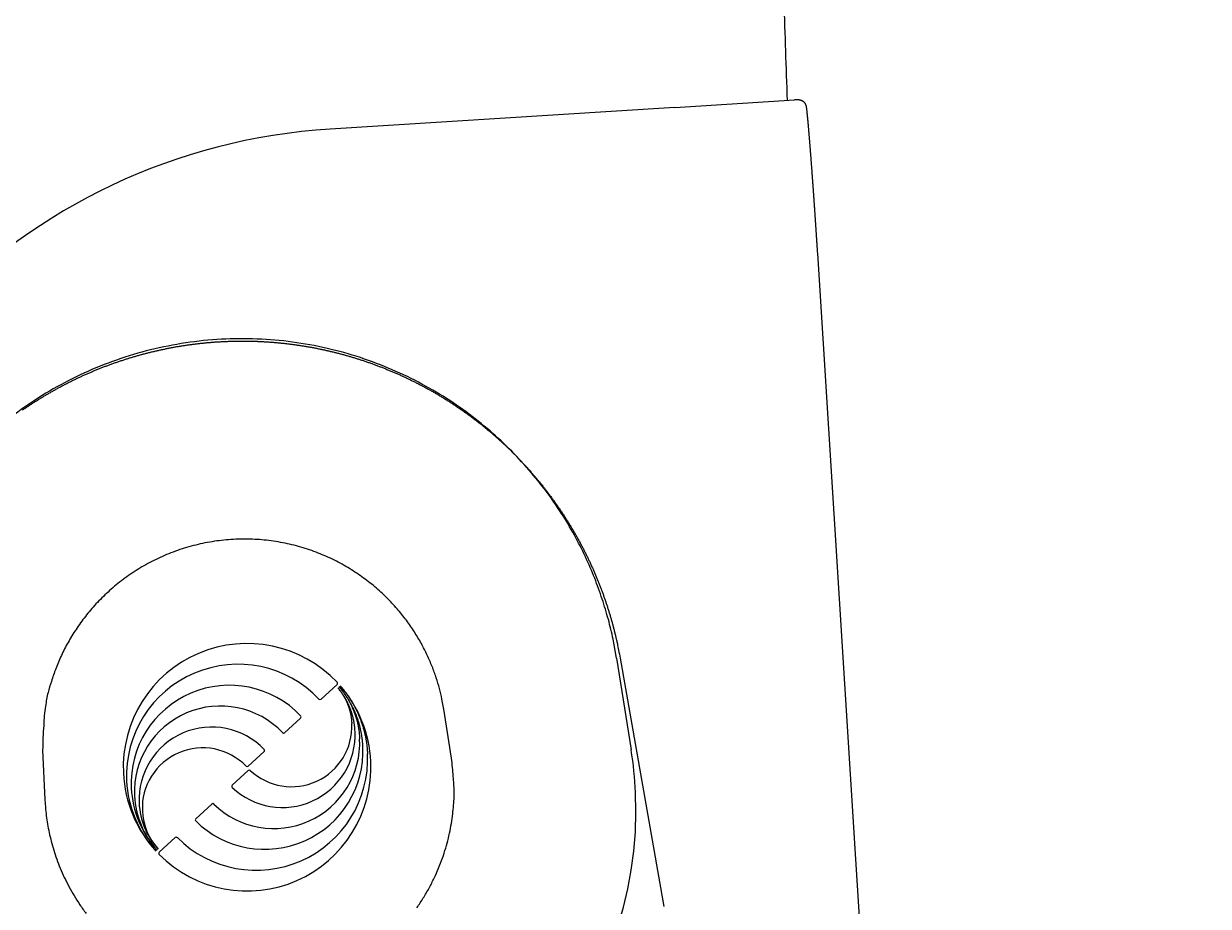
# Model space of a CAD drawing. Extents: x 403 to 503, y 484 to 635.
# Drawn here: x 408.899 to 412.725, y 533.945 to 536.798 of the extents above; entities that cross this region are included whole.
import ezdxf

# ---------------------------------------------------------------- set-up
doc = ezdxf.new("R2010")
doc.units = 0
doc.header["$MEASUREMENT"] = 0
for name, color, linetype in [('1', 4, 'Continuous'), ('DIM', 3, 'Continuous'), ('SPA', 2, 'Continuous')]:
    doc.layers.add(name, color=color, linetype=linetype)

# ---------------------------------------------------------------- blocks, each defined once
blk = doc.blocks.new('TRICKLER')
at = {"layer": '1', "linetype": 'Continuous'}
for p, q in [((1.5977, 1.9805), (0.4839, 2.0326)), ((1.5977, 1.9805), (1.9845, 1.9624)), ((1.9129, -0.4987), (2.0046, 1.4609)), ((1.2158, 0.231), (1.2301, -0.0687)), ((1.6031, -7.1236), (1.9129, -0.4987))]:
    blk.add_line(p, q, dxfattribs=at)
at = {"layer": '1', "color": 3, "linetype": 'Continuous'}
for p, q in [((0.2526, 0.2041), (0.3089, 0.2456)), ((1.2271, 0.2305), (1.2794, -0.5827)), ((-0.6594, 0.1386), (-0.6695, -0.0208)), ((0.1237, 0.1093), (0.1801, 0.1508)), ((0.6507, -0.0312), (0.6431, 0.1283)), ((-0.0051, 0.0144), (0.0512, 0.0559)), ((-0.0068, 0.0008), (-0.0632, -0.0408)), ((-0.1357, -0.0942), (-0.1921, -0.1357)), ((-0.2646, -0.1891), (-0.321, -0.2306))]:
    blk.add_line(p, q, dxfattribs=at)
at = {"layer": '1', "linetype": 'Continuous'}
for points in [[(2.0208, 1.9291), (2.0208, 1.9304, 0.005038), (2.0208, 1.9316, 0.005212), (2.0207, 1.9328, 0.005467), (2.0207, 1.934, 0.005797), (2.0206, 1.9352, 0.006121), (2.0205, 1.9364, 0.006438), (2.0204, 1.9375, 0.006771), (2.0202, 1.9386, 0.007114), (2.02, 1.9396, 0.007463), (2.0198, 1.9407, 0.007813), (2.0195, 1.9417, 0.008164), (2.0192, 1.9427, 0.008511), (2.0189, 1.9437, 0.008852), (2.0186, 1.9446, 0.009179), (2.0182, 1.9455, 0.009489), (2.0178, 1.9464, 0.009778), (2.0174, 1.9473, 0.010037), (2.0169, 1.9482, 0.010266), (2.0164, 1.949, 0.010453), (2.0158, 1.9498, 0.010604), (2.0153, 1.9505, 0.010701), (2.0147, 1.9513, 0.010756), (2.014, 1.952, 0.010759), (2.0134, 1.9527, 0.01073), (2.0127, 1.9534, 0.010611), (2.0119, 1.954, 0.010433), (2.0112, 1.9547, 0.010185), (2.0104, 1.9553, 0.00989), (2.0095, 1.9558, 0.009582), (2.0087, 1.9564, 0.009273), (2.0078, 1.9569, 0.008945), (2.0068, 1.9574, 0.008617), (2.0059, 1.9579, 0.008291), (2.0049, 1.9583, 0.007983), (2.0038, 1.9588, 0.007638), (2.0027, 1.9592, 0.007285), (2.0016, 1.9596, 0.007037), (2.0005, 1.9599, 0.006873), (1.9993, 1.9603, 0.00639), (1.9981, 1.9606, 0.005731), (1.9969, 1.9609, 0.006051), (1.9957, 1.9611, 0.006855), (1.9943, 1.9614, 0.004967), (1.993, 1.9616, 0.001698), (1.9919, 1.9618, 0.006624), (1.9903, 1.962, 0.010486), (1.9878, 1.9622, 0.004792), (1.9845, 1.9624, 0.002467)], [(2.0046, 1.4609), (2.0048, 1.4665, 0.000047), (2.0051, 1.472, 0.000047), (2.0053, 1.4776, 0.000047), (2.0056, 1.4831, 0.000048), (2.0058, 1.4886, 0.000048), (2.0061, 1.4941, 0.000048), (2.0063, 1.4996, 0.000048), (2.0066, 1.5051, 0.000048), (2.0068, 1.5106, 0.000048), (2.0071, 1.5161, 0.000048), (2.0073, 1.5215, 0.000048), (2.0076, 1.527, 0.000048), (2.0078, 1.5325, 0.000049), (2.0081, 1.5379, 0.000049), (2.0083, 1.5433, 0.000049), (2.0085, 1.5487, 0.000049), (2.0088, 1.5542, 0.000049), (2.009, 1.5595, 0.000049), (2.0092, 1.5649, 0.00005), (2.0095, 1.5703, 0.00005), (2.0097, 1.5757, 0.00005), (2.0099, 1.581, 0.00005), (2.0101, 1.5863, 0.000051), (2.0104, 1.5917, 0.000051), (2.0106, 1.597, 0.000051), (2.0108, 1.6023, 0.000052), (2.011, 1.6075, 0.000052), (2.0112, 1.6128, 0.000052), (2.0115, 1.618, 0.000053), (2.0117, 1.6233, 0.000053), (2.0119, 1.6285, 0.000053), (2.0121, 1.6337, 0.000054), (2.0123, 1.6388, 0.000054), (2.0125, 1.644, 0.000055), (2.0127, 1.6491, 0.000055), (2.0129, 1.6542, 0.000056), (2.0131, 1.6593, 0.000057), (2.0133, 1.6643, 0.000057), (2.0135, 1.6693, 0.000058), (2.0137, 1.6743, 0.000059), (2.0139, 1.6793, 0.00006), (2.0141, 1.6843, 0.00006), (2.0143, 1.6892, 0.000061), (2.0145, 1.6941, 0.000061), (2.0146, 1.6989, 0.000062), (2.0148, 1.7037, 0.000063), (2.015, 1.7085, 0.000063), (2.0152, 1.7133, 0.000064), (2.0153, 1.718, 0.000065), (2.0155, 1.7227, 0.000065), (2.0157, 1.7274, 0.000066), (2.0158, 1.7321, 0.000067), (2.016, 1.7367, 0.000068), (2.0162, 1.7412, 0.000069), (2.0163, 1.7458, 0.00007), (2.0165, 1.7503, 0.000071), (2.0166, 1.7548, 0.000072), (2.0168, 1.7592, 0.000073), (2.0169, 1.7636, 0.000075), (2.0171, 1.768, 0.000076), (2.0172, 1.7723, 0.000077), (2.0174, 1.7766, 0.000079), (2.0175, 1.7809, 0.00008), (2.0176, 1.7851, 0.000082), (2.0178, 1.7893, 0.000084), (2.0179, 1.7934, 0.000086), (2.018, 1.7975, 0.000087), (2.0181, 1.8015, 0.000089), (2.0183, 1.8056, 0.000091), (2.0184, 1.8095, 0.000093), (2.0185, 1.8135, 0.000095), (2.0186, 1.8173, 0.000096), (2.0187, 1.8212, 0.000098), (2.0188, 1.825, 0.0001), (2.0189, 1.8287, 0.000103), (2.019, 1.8324, 0.000105), (2.0191, 1.8361, 0.000108), (2.0192, 1.8397, 0.00011), (2.0193, 1.8433, 0.000113), (2.0194, 1.8468, 0.000117), (2.0195, 1.8503, 0.00012), (2.0196, 1.8537, 0.000123), (2.0197, 1.8571, 0.000127), (2.0198, 1.8604, 0.000131), (2.0198, 1.8637, 0.000135), (2.0199, 1.867, 0.00014), (2.02, 1.8702, 0.000144), (2.02, 1.8733, 0.000148), (2.0201, 1.8764, 0.000153), (2.0202, 1.8794, 0.000158), (2.0202, 1.8824, 0.000163), (2.0203, 1.8854, 0.000168), (2.0203, 1.8882, 0.000175), (2.0204, 1.8911, 0.000181), (2.0204, 1.8938, 0.000188), (2.0205, 1.8966, 0.000194), (2.0205, 1.8992, 0.000204), (2.0206, 1.9019, 0.000216), (2.0206, 1.9044, 0.000219), (2.0206, 1.9069, 0.000213), (2.0206, 1.9094, 0.000246), (2.0207, 1.9118, 0.000308), (2.0207, 1.9142, 0.000247), (2.0207, 1.9165, 0.000087), (2.0207, 1.9185, 0.000368), (2.0207, 1.9209, 0.0007), (2.0208, 1.9245, 0.000374), (2.0208, 1.9291, 0.000207)], [(1.2158, 0.231), (1.2114, 0.2935, 0.015789), (1.203, 0.3585, 0.013545), (1.1905, 0.4262, 0.013156), (1.1737, 0.4962, 0.014672), (1.1515, 0.5682, 0.015397), (1.1237, 0.6419, 0.016097), (1.0896, 0.7169, 0.01659), (1.0488, 0.7924, 0.017524), (1.0007, 0.8678, 0.018074), (0.9452, 0.9423, 0.018964), (0.8817, 1.0148, 0.01948), (0.8103, 1.0844, 0.020339), (0.7308, 1.1498, 0.020806), (0.6438, 1.2099, 0.021568), (0.5494, 1.2634, 0.021953), (0.4487, 1.3094, 0.022558), (0.3422, 1.3465, 0.022834), (0.2314, 1.3741, 0.023225), (0.1174, 1.3911, 0.023369), (0.0018, 1.3976, 0.023506), (-0.1138, 1.3929, 0.023505), (-0.228, 1.3777, 0.023365), (-0.3393, 1.3519, 0.023226), (-0.4463, 1.3165, 0.02285), (-0.5478, 1.2721, 0.022554), (-0.6431, 1.2201, 0.021894)], [(1.4693, -6.7607, -0.000001), (1.4663, -6.7097, -0.000001), (1.4633, -6.6587, -0.000001), (1.4603, -6.6077, -0.000001), (1.4572, -6.5567, -0.000001), (1.4542, -6.5057, -0.000001), (1.4512, -6.4547, -0.000001), (1.4482, -6.4038, -0.000001), (1.4452, -6.3528, 0), (1.4422, -6.3018, 0), (1.4392, -6.2508, 0), (1.4361, -6.1998, 0), (1.4331, -6.1488, 0), (1.4301, -6.0978, 0), (1.4271, -6.0468, 0), (1.4241, -5.9959, 0), (1.4211, -5.9449, 0), (1.4181, -5.8939, 0), (1.415, -5.8429, 0), (1.412, -5.7919)], [(1.409, -5.7409, 0), (1.406, -5.6899, 0), (1.403, -5.6389, 0), (1.4, -5.5879, 0), (1.397, -5.537, 0), (1.3939, -5.486, 0), (1.3909, -5.435, 0), (1.3879, -5.384, 0), (1.3849, -5.333, 0), (1.3819, -5.282, 0), (1.3789, -5.231, 0), (1.3759, -5.18, 0), (1.3729, -5.1291, 0), (1.3698, -5.0781, 0), (1.3668, -5.0271, 0), (1.3638, -4.9761, 0), (1.3608, -4.9251, 0), (1.3578, -4.8741, 0), (1.3548, -4.8231, 0), (1.3518, -4.7721, 0), (1.3487, -4.7211, 0), (1.3457, -4.6702, 0), (1.3427, -4.6192, 0), (1.3397, -4.5682, 0), (1.3367, -4.5172, 0), (1.3337, -4.4662, 0), (1.3307, -4.4152, 0), (1.3277, -4.3642, 0), (1.3246, -4.3132, 0), (1.3216, -4.2623, 0), (1.3186, -4.2113, 0), (1.3156, -4.1603, 0), (1.3126, -4.1093, 0), (1.3096, -4.0583, 0), (1.3066, -4.0073, 0), (1.3035, -3.9563, 0), (1.3005, -3.9053, 0), (1.2975, -3.8543, 0), (1.2945, -3.8034, 0), (1.2915, -3.7524, 0), (1.2885, -3.7014, 0), (1.2855, -3.6504, 0), (1.2824, -3.5994, 0), (1.2794, -3.5484, 0), (1.2764, -3.4974, 0), (1.2734, -3.4464, 0), (1.2704, -3.3955, 0), (1.2674, -3.3445, 0), (1.2644, -3.2935, 0), (1.2614, -3.2425, 0), (1.2583, -3.1915, 0), (1.2553, -3.1405, 0), (1.2523, -3.0895, 0), (1.2493, -3.0385, 0), (1.2463, -2.9875, 0), (1.2433, -2.9366, 0), (1.2403, -2.8856, 0), (1.2372, -2.8346, 0), (1.2342, -2.7836, 0), (1.2312, -2.7326, 0), (1.2282, -2.6816, 0), (1.2252, -2.6306, 0), (1.2222, -2.5796, 0), (1.2192, -2.5287, 0), (1.2161, -2.4777, 0), (1.2131, -2.4267, 0), (1.2101, -2.3757, 0), (1.2071, -2.3247, 0), (1.2041, -2.2737, 0), (1.2011, -2.2227, 0), (1.1981, -2.1717, 0), (1.195, -2.1208, 0), (1.192, -2.0698, 0), (1.189, -2.0188, 0), (1.186, -1.9678, 0), (1.183, -1.9168, 0), (1.18, -1.8658, 0), (1.177, -1.8148, 0), (1.1739, -1.7638, 0), (1.1709, -1.7128, 0), (1.1679, -1.6619, 0), (1.1649, -1.6109, 0), (1.1619, -1.5599, 0), (1.1589, -1.5089, 0), (1.1559, -1.4579, 0), (1.1528, -1.4069, 0), (1.1498, -1.3559, 0), (1.1468, -1.3049, 0), (1.1438, -1.254, 0), (1.1408, -1.203, 0), (1.1378, -1.152, 0), (1.1348, -1.101, 0), (1.1317, -1.05, 0), (1.1287, -0.999, 0), (1.1257, -0.948, 0), (1.1227, -0.897, 0), (1.1197, -0.846, 0), (1.1167, -0.7951, 0), (1.1137, -0.7441, 0), (1.1106, -0.6931, 0), (1.109, -0.6655, 0)]]:
    blk.add_lwpolyline(points, format="xyb", dxfattribs=at)
at = {"layer": '1', "color": 3, "linetype": 'Continuous'}
for points in [[(-0.6039, 1.2383, -0.002329), (-0.5937, 1.2438, -0.002326), (-0.5834, 1.2492, -0.002324), (-0.5731, 1.2545, -0.002321), (-0.5628, 1.2598, -0.002319), (-0.5524, 1.2649, -0.002318), (-0.5419, 1.2699, -0.002317), (-0.5314, 1.2749, -0.002317), (-0.5209, 1.2797, -0.002318), (-0.5103, 1.2844, -0.002318), (-0.4997, 1.289, -0.00232), (-0.4891, 1.2936, -0.002323), (-0.4784, 1.298, -0.002325), (-0.4677, 1.3023, -0.002325), (-0.457, 1.3065, -0.002333), (-0.4463, 1.3106, -0.002348), (-0.4355, 1.3146, -0.002355), (-0.4246, 1.3185, -0.002357), (-0.4137, 1.3223, -0.002352), (-0.4028, 1.326, -0.002344), (-0.3918, 1.3296, -0.002337), (-0.3808, 1.3331, -0.002331), (-0.3698, 1.3365, -0.002326), (-0.3587, 1.3398, -0.002321), (-0.3476, 1.343, -0.002316), (-0.3365, 1.3461, -0.002312), (-0.3253, 1.3491, -0.002308), (-0.3141, 1.352, -0.002304), (-0.3029, 1.3548, -0.002301), (-0.2916, 1.3574, -0.002299), (-0.2803, 1.36, -0.002296), (-0.269, 1.3625, -0.002295), (-0.2577, 1.3648, -0.002293), (-0.2463, 1.3671, -0.002292), (-0.2349, 1.3693, -0.002292), (-0.2235, 1.3713, -0.002292), (-0.2121, 1.3733, -0.002292), (-0.2007, 1.3751, -0.002292), (-0.1892, 1.3769, -0.002294), (-0.1778, 1.3785, -0.002295), (-0.1663, 1.38, -0.002297), (-0.1548, 1.3814, -0.002299), (-0.1433, 1.3827, -0.002302), (-0.1318, 1.3839, -0.002305), (-0.1203, 1.385, -0.002309), (-0.1087, 1.386, -0.002313), (-0.0972, 1.3869, -0.002317), (-0.0857, 1.3877, -0.002322), (-0.0741, 1.3884, -0.002327), (-0.0626, 1.3889, -0.002333), (-0.0511, 1.3894, -0.002339), (-0.0395, 1.3897, -0.002345), (-0.028, 1.3899, -0.002352), (-0.0165, 1.3901, -0.002361), (-0.005, 1.3901, -0.002367), (0.0066, 1.39, -0.002365), (0.0181, 1.3898, -0.002356), (0.0296, 1.3895, -0.002339), (0.0411, 1.3891, -0.002329), (0.0527, 1.3885, -0.002327), (0.0642, 1.3879, -0.002324), (0.0758, 1.3871, -0.002319), (0.0873, 1.3863, -0.002316), (0.0989, 1.3853, -0.002314), (0.1104, 1.3842, -0.002312), (0.1219, 1.3831, -0.002311), (0.1335, 1.3818, -0.00231), (0.145, 1.3804, -0.002311), (0.1565, 1.3789, -0.002311), (0.168, 1.3773, -0.002313), (0.1795, 1.3756, -0.002315), (0.191, 1.3737, -0.002318), (0.2024, 1.3718, -0.002321), (0.2139, 1.3698, -0.002327), (0.2253, 1.3676, -0.00233), (0.2367, 1.3654, -0.002333), (0.248, 1.363, -0.002335), (0.2593, 1.3606, -0.002333), (0.2706, 1.358, -0.002334), (0.2819, 1.3553, -0.002334), (0.2931, 1.3526, -0.002334), (0.3043, 1.3497, -0.002332), (0.3154, 1.3467, -0.002332), (0.3266, 1.3436, -0.00233), (0.3376, 1.3405, -0.002328), (0.3487, 1.3372, -0.002325), (0.3597, 1.3338, -0.002322), (0.3707, 1.3303, -0.002319), (0.3816, 1.3267, -0.002315), (0.3925, 1.323, -0.00231), (0.4034, 1.3192, -0.002306), (0.4142, 1.3154, -0.002303), (0.425, 1.3114, -0.002295), (0.4358, 1.3073, -0.002281), (0.4465, 1.3031, -0.002286), (0.4572, 1.2988, -0.002311), (0.4679, 1.2944, -0.002331), (0.4785, 1.2899, -0.002352), (0.4891, 1.2853, -0.002352), (0.4997, 1.2806, -0.002336), (0.5102, 1.2758, -0.002327), (0.5207, 1.2708, -0.002323), (0.5312, 1.2658, -0.002319), (0.5416, 1.2607, -0.002315), (0.552, 1.2555, -0.002312), (0.5623, 1.2502, -0.002311), (0.5726, 1.2448, -0.002311), (0.5829, 1.2392, -0.002312), (0.5931, 1.2336, -0.002314), (0.6032, 1.2279, -0.002318), (0.6133, 1.2222, -0.002322), (0.6233, 1.2163, -0.002326), (0.6332, 1.2103, -0.002335), (0.6431, 1.2042, -0.002349), (0.6529, 1.1981, -0.002351), (0.6627, 1.1919, -0.002337), (0.6723, 1.1856, -0.002323), (0.682, 1.1792, -0.002303), (0.6915, 1.1727, -0.002299), (0.701, 1.1661, -0.002308), (0.7104, 1.1595, -0.002314), (0.7198, 1.1527, -0.002314), (0.729, 1.1459, -0.002316), (0.7383, 1.139, -0.002318), (0.7474, 1.132, -0.00232), (0.7565, 1.1249, -0.002321), (0.7655, 1.1178, -0.002321), (0.7744, 1.1105, -0.002321), (0.7833, 1.1032, -0.002321), (0.7921, 1.0958, -0.00232), (0.8009, 1.0883, -0.002319), (0.8096, 1.0807, -0.002319), (0.8182, 1.0731, -0.002315), (0.8267, 1.0653, -0.002308), (0.8352, 1.0575, -0.002312), (0.8436, 1.0496, -0.002329), (0.852, 1.0416, -0.002339), (0.8603, 1.0335, -0.002348), (0.8685, 1.0253, -0.002345), (0.8766, 1.017, -0.002332), (0.8847, 1.0087, -0.002323), (0.8927, 1.0003, -0.002319), (0.9006, 0.9918, -0.002315), (0.9085, 0.9832, -0.002311), (0.9162, 0.9745, -0.002309), (0.9239, 0.9658, -0.002308), (0.9315, 0.957, -0.002308), (0.9391, 0.9481, -0.002309), (0.9465, 0.9392, -0.002312), (0.9538, 0.9302, -0.002316), (0.9611, 0.9212, -0.002321), (0.9683, 0.9121, -0.002325), (0.9753, 0.9029, -0.002334), (0.9823, 0.8937, -0.002349), (0.9892, 0.8844, -0.002351), (0.996, 0.8751, -0.002337), (1.0027, 0.8657, -0.002322), (1.0093, 0.8562, -0.002301), (1.0158, 0.8467, -0.002296), (1.0222, 0.8372, -0.002306), (1.0286, 0.8276, -0.002312), (1.0348, 0.8179, -0.002313), (1.041, 0.8082, -0.002315), (1.047, 0.7984, -0.002318), (1.053, 0.7885, -0.002319), (1.0589, 0.7786, -0.002321), (1.0647, 0.7687, -0.002321), (1.0704, 0.7586, -0.002322), (1.076, 0.7486, -0.002322), (1.0815, 0.7384, -0.002322), (1.0869, 0.7283, -0.002321), (1.0922, 0.718, -0.002321), (1.0975, 0.7077, -0.002318), (1.1026, 0.6973, -0.002313), (1.1077, 0.6869, -0.002315), (1.1127, 0.6764, -0.002328), (1.1175, 0.6659, -0.002337), (1.1223, 0.6553, -0.002345), (1.127, 0.6447, -0.002345), (1.1316, 0.634, -0.002335), (1.136, 0.6233, -0.002328), (1.1404, 0.6125, -0.002325), (1.1447, 0.6017, -0.002322), (1.1489, 0.5909, -0.002318), (1.1529, 0.58, -0.002316), (1.1569, 0.5691, -0.002315), (1.1608, 0.5582, -0.002314), (1.1645, 0.5472, -0.002314), (1.1682, 0.5362, -0.002315), (1.1717, 0.5252, -0.002317), (1.1752, 0.5141, -0.002319), (1.1785, 0.5031, -0.002321), (1.1818, 0.492, -0.002325), (1.1849, 0.4809, -0.002332), (1.1879, 0.4697, -0.002334), (1.1908, 0.4586, -0.002329), (1.1936, 0.4474, -0.002321), (1.1963, 0.4362, -0.00231), (1.1989, 0.425, -0.002307), (1.2014, 0.4137, -0.002317), (1.2038, 0.4024, -0.002313), (1.2061, 0.3911, -0.0023), (1.2083, 0.3798, -0.00232), (1.2104, 0.3684, -0.00237), (1.2124, 0.357, -0.002303), (1.2142, 0.3457, -0.002151), (1.216, 0.3343, -0.002376), (1.2176, 0.3228, -0.002837), (1.2192, 0.311, -0.002151), (1.2206, 0.2998, -0.000732), (1.2219, 0.2898, -0.003042), (1.2232, 0.2768, -0.00524), (1.225, 0.2568, -0.002557), (1.2271, 0.2305, -0.001352)], [(0.6431, 0.1283), (0.6407, 0.1616, 0.015789), (0.6363, 0.1963, 0.013545), (0.6296, 0.2323, 0.013156), (0.6207, 0.2695, 0.014672), (0.6089, 0.3079, 0.015397), (0.5941, 0.3472, 0.016097), (0.5759, 0.3871, 0.01659), (0.5542, 0.4273, 0.017524), (0.5286, 0.4674, 0.018074), (0.499, 0.5071, 0.018964), (0.4652, 0.5457, 0.01948), (0.4272, 0.5827, 0.020339), (0.3849, 0.6176, 0.020806), (0.3385, 0.6496, 0.021568), (0.2883, 0.6781, 0.021953), (0.2346, 0.7026, 0.022558), (0.1779, 0.7223, 0.022834), (0.1189, 0.737, 0.023225), (0.0582, 0.7461, 0.023369), (-0.0033, 0.7495, 0.023506), (-0.0649, 0.747, 0.023505), (-0.1257, 0.7389, 0.023365), (-0.1849, 0.7252, 0.023226), (-0.2419, 0.7063, 0.02285), (-0.296, 0.6827, 0.022554), (-0.3467, 0.655, 0.021894), (-0.3935, 0.6237, 0.021584), (-0.4364, 0.5896, 0.021017), (-0.4749, 0.553, 0.020279), (-0.5094, 0.515, 0.018755), (-0.5395, 0.4761, 0.019186), (-0.5658, 0.4361, 0.020407), (-0.5882, 0.3952, 0.016763), (-0.6069, 0.3566, 0.009199), (-0.6218, 0.3218, 0.019215), (-0.6347, 0.2795, 0.02997), (-0.6473, 0.2176, 0.016554), (-0.6594, 0.1386, 0.00992)], [(0.3107, 0.2345), (0.3124, 0.2319, -0.003994), (0.314, 0.2293, -0.003966), (0.3156, 0.2266, -0.003958), (0.3172, 0.2239, -0.00398), (0.3187, 0.2212, -0.003991), (0.3202, 0.2184, -0.003998), (0.3217, 0.2156, -0.004002), (0.3231, 0.2128, -0.004012), (0.3244, 0.21, -0.004017), (0.3257, 0.2071, -0.004024), (0.327, 0.2042, -0.004028), (0.3282, 0.2013, -0.004034), (0.3294, 0.1983, -0.004037), (0.3306, 0.1954, -0.004042), (0.3317, 0.1924, -0.004045), (0.3327, 0.1894, -0.004048), (0.3337, 0.1864, -0.00405), (0.3346, 0.1833, -0.004052), (0.3355, 0.1803, -0.004053), (0.3364, 0.1772, -0.004054), (0.3371, 0.1741, -0.004054), (0.3379, 0.171, -0.004051), (0.3386, 0.1679, -0.004053), (0.3392, 0.1648, -0.004058), (0.3398, 0.1617, -0.004047), (0.3403, 0.1586, -0.00402), (0.3408, 0.1554, -0.004051), (0.3413, 0.1523, -0.004126), (0.3417, 0.1491, -0.004009), (0.342, 0.146, -0.003746), (0.3423, 0.1429, -0.004118), (0.3425, 0.1397, -0.004882), (0.3427, 0.1365, -0.003725), (0.3428, 0.1334, -0.001329), (0.3429, 0.1307, -0.005197), (0.3429, 0.1272, -0.00891), (0.3428, 0.1218, -0.004385), (0.3425, 0.1147, -0.002336)], [(0.3502, 0.0885), (0.3504, 0.0922, 0.004052), (0.3506, 0.096, 0.004022), (0.3507, 0.0998, 0.004014), (0.3507, 0.1037, 0.004037), (0.3507, 0.1075, 0.004049), (0.3506, 0.1113, 0.004055), (0.3504, 0.1151, 0.00406), (0.3502, 0.119, 0.00407), (0.3499, 0.1228, 0.004076), (0.3495, 0.1267, 0.004083), (0.3491, 0.1305, 0.004088), (0.3486, 0.1343, 0.004094), (0.3481, 0.1382, 0.004098), (0.3475, 0.142, 0.004103), (0.3468, 0.1458, 0.004106), (0.3461, 0.1496, 0.004109), (0.3453, 0.1534, 0.004111), (0.3444, 0.1572, 0.004113), (0.3435, 0.161, 0.004115), (0.3425, 0.1648, 0.004116), (0.3415, 0.1685, 0.004115), (0.3404, 0.1722, 0.004113), (0.3392, 0.1759, 0.004115), (0.338, 0.1796, 0.00412), (0.3367, 0.1833, 0.004109), (0.3353, 0.1869, 0.004082), (0.3339, 0.1905, 0.004113), (0.3325, 0.1941, 0.004189), (0.3309, 0.1977, 0.004071), (0.3294, 0.2012, 0.003804), (0.3277, 0.2046, 0.004181), (0.326, 0.2081, 0.004956), (0.3242, 0.2117, 0.003782), (0.3225, 0.215, 0.00135), (0.3209, 0.2179, 0.005276), (0.3187, 0.2216, 0.009044), (0.3153, 0.2272, 0.004451), (0.3107, 0.2345, 0.002371)], [(0.3702, 0.0373), (0.3704, 0.0425, 0.004119), (0.3706, 0.0477, 0.004088), (0.3708, 0.0529, 0.004079), (0.3708, 0.0581, 0.004104), (0.3707, 0.0634, 0.004115), (0.3706, 0.0687, 0.004123), (0.3704, 0.0739, 0.004128), (0.37, 0.0792, 0.004138), (0.3696, 0.0845, 0.004144), (0.3691, 0.0897, 0.004152), (0.3686, 0.095, 0.004156), (0.3679, 0.1003, 0.004163), (0.3671, 0.1056, 0.004167), (0.3663, 0.1108, 0.004172), (0.3653, 0.1161, 0.004175), (0.3643, 0.1213, 0.004178), (0.3632, 0.1265, 0.00418), (0.362, 0.1317, 0.004182), (0.3607, 0.1369, 0.004184), (0.3593, 0.142, 0.004185), (0.3578, 0.1472, 0.004184), (0.3563, 0.1523, 0.004182), (0.3546, 0.1574, 0.004184), (0.3529, 0.1624, 0.004189), (0.3511, 0.1674, 0.004177), (0.3492, 0.1724, 0.004149), (0.3473, 0.1774, 0.004181), (0.3452, 0.1823, 0.004258), (0.3431, 0.1872, 0.004138), (0.3409, 0.192, 0.003866), (0.3386, 0.1967, 0.004249), (0.3362, 0.2015, 0.005036), (0.3337, 0.2063, 0.003843), (0.3313, 0.2108, 0.001374), (0.329, 0.2149, 0.005359), (0.326, 0.2199, 0.009186), (0.3212, 0.2276, 0.004521), (0.3147, 0.2375, 0.002409)], [(0.3147, 0.2375), (0.3173, 0.2338, -0.004091), (0.3197, 0.23, -0.004061), (0.3221, 0.2261, -0.004053), (0.3245, 0.2222, -0.004076), (0.3268, 0.2183, -0.004088), (0.329, 0.2143, -0.004095), (0.3311, 0.2102, -0.0041), (0.3332, 0.2062, -0.004109), (0.3353, 0.202, -0.004115), (0.3372, 0.1979, -0.004122), (0.3392, 0.1937, -0.004127), (0.341, 0.1895, -0.004133), (0.3428, 0.1852, -0.004137), (0.3445, 0.1809, -0.004142), (0.3461, 0.1766, -0.004144), (0.3476, 0.1722, -0.004148), (0.3491, 0.1678, -0.00415), (0.3505, 0.1634, -0.004152), (0.3519, 0.159, -0.004153), (0.3531, 0.1545, -0.004154), (0.3543, 0.15, -0.004153), (0.3554, 0.1455, -0.00415), (0.3565, 0.141, -0.004152), (0.3574, 0.1365, -0.004157), (0.3583, 0.1319, -0.004146), (0.3591, 0.1274, -0.004118), (0.3599, 0.1228, -0.004149), (0.3605, 0.1182, -0.004225), (0.3611, 0.1137, -0.004106), (0.3616, 0.1091, -0.003837), (0.362, 0.1045, -0.004216), (0.3624, 0.0999, -0.004997), (0.3626, 0.0952, -0.003814), (0.3628, 0.0908, -0.001364), (0.363, 0.0868, -0.005318), (0.363, 0.0817, -0.009115), (0.3628, 0.0738, -0.004487), (0.3624, 0.0635, -0.002391)], [(0.3188, 0.2405), (0.3221, 0.2356, -0.004143), (0.3254, 0.2306, -0.004112), (0.3286, 0.2256, -0.004103), (0.3317, 0.2205, -0.004127), (0.3348, 0.2153, -0.004139), (0.3377, 0.2101, -0.004146), (0.3406, 0.2048, -0.004151), (0.3434, 0.1995, -0.004162), (0.3461, 0.1941, -0.004167), (0.3487, 0.1887, -0.004175), (0.3513, 0.1832, -0.00418), (0.3537, 0.1776, -0.004186), (0.3561, 0.172, -0.00419), (0.3583, 0.1664, -0.004195), (0.3605, 0.1607, -0.004198), (0.3626, 0.155, -0.004201), (0.3645, 0.1493, -0.004203), (0.3664, 0.1435, -0.004205), (0.3682, 0.1376, -0.004206), (0.3699, 0.1318, -0.004207), (0.3715, 0.1259, -0.004207), (0.373, 0.12, -0.004204), (0.3743, 0.1141, -0.004206), (0.3756, 0.1081, -0.004211), (0.3768, 0.1022, -0.004199), (0.3779, 0.0962, -0.00417), (0.3789, 0.0902, -0.004202), (0.3797, 0.0842, -0.004279), (0.3805, 0.0782, -0.004158), (0.3812, 0.0722, -0.003885), (0.3818, 0.0662, -0.004269), (0.3822, 0.0601, -0.005059), (0.3826, 0.0539, -0.003861), (0.3829, 0.0481, -0.001382), (0.3831, 0.0429, -0.005383), (0.3831, 0.0361, -0.009226), (0.3829, 0.0258, -0.004542), (0.3824, 0.0124, -0.00242)], [(-0.6695, -0.0208), (-0.6707, -0.0465, 0.011111), (-0.6708, -0.073, 0.010087), (-0.6697, -0.1003, 0.009884), (-0.6676, -0.1284, 0.0106), (-0.664, -0.1571, 0.010944), (-0.6591, -0.1865, 0.011246), (-0.6527, -0.2164, 0.011461), (-0.6447, -0.2468, 0.01187), (-0.6349, -0.2776, 0.012116), (-0.6234, -0.3086, 0.012496), (-0.6099, -0.3398, 0.012729), (-0.5946, -0.3709, 0.013104), (-0.5772, -0.4019, 0.013327)], [(0.4863, -0.4998, 0.014401), (0.5104, -0.4708, 0.014201), (0.5324, -0.4411, 0.013832), (0.5523, -0.4108, 0.013694), (0.5702, -0.3801, 0.013507), (0.5861, -0.3492, 0.013051), (0.6, -0.3183, 0.012123), (0.612, -0.2876, 0.012686), (0.6223, -0.2568, 0.014019), (0.6308, -0.2257, 0.011241), (0.6377, -0.1967, 0.005489), (0.6431, -0.1707, 0.013822), (0.647, -0.1387, 0.022412), (0.6496, -0.0916, 0.011855), (0.6507, -0.0312, 0.00679)], [(1.4658, -2.6231, -0.000007), (1.4643, -2.5788, -0.000003), (1.4628, -2.5344, 0.000001), (1.4613, -2.49, 0.000005), (1.4598, -2.4456, 0.000009), (1.4583, -2.4012, 0.000013), (1.4568, -2.3568, 0.000016), (1.4553, -2.3124, 0.000021), (1.4538, -2.268, 0.000024), (1.4523, -2.2236, 0.000028), (1.4508, -2.1793, 0.000032), (1.4492, -2.1349, 0.000038), (1.4477, -2.0904, 0.00004), (1.4462, -2.0461, 0.00004), (1.4446, -2.0021, 0.000049), (1.4431, -1.9573, 0.000067), (1.4414, -1.9115, 0.000051), (1.4399, -1.8685, 0.000011), (1.4385, -1.8297, 0.000085), (1.4367, -1.7798, 0.000163), (1.4339, -1.7029, 0.000081), (1.4302, -1.6022, 0.000042)]]:
    blk.add_lwpolyline(points, format="xyb", dxfattribs=at)
for points in [[(0.3107, 0.2345), (0.3107, 0.2345), (0.3107, 0.2345), (0.3107, 0.2345), (0.3107, 0.2345), (0.3107, 0.2345), (0.3107, 0.2345), (0.3107, 0.2345), (0.3107, 0.2345), (0.3107, 0.2345), (0.3107, 0.2345), (0.3107, 0.2345), (0.3107, 0.2345), (0.3107, 0.2345), (0.3107, 0.2345), (0.3107, 0.2345), (0.3107, 0.2345), (0.3107, 0.2345), (0.3107, 0.2345)], [(0.3148, 0.2375), (0.3148, 0.2375), (0.3148, 0.2375), (0.3148, 0.2375), (0.3148, 0.2375), (0.3148, 0.2375), (0.3148, 0.2375), (0.3148, 0.2375), (0.3148, 0.2375), (0.3148, 0.2375), (0.3148, 0.2375), (0.3148, 0.2375), (0.3148, 0.2375), (0.3148, 0.2375), (0.3148, 0.2375), (0.3148, 0.2375), (0.3148, 0.2375), (0.3148, 0.2375), (0.3148, 0.2375)], [(0.3188, 0.2405), (0.3188, 0.2405), (0.3188, 0.2405), (0.3188, 0.2405), (0.3188, 0.2405), (0.3188, 0.2405), (0.3188, 0.2405), (0.3188, 0.2405), (0.3188, 0.2405), (0.3188, 0.2405), (0.3188, 0.2405), (0.3188, 0.2405), (0.3188, 0.2405), (0.3188, 0.2405), (0.3188, 0.2405), (0.3188, 0.2405), (0.3188, 0.2405), (0.3188, 0.2405), (0.3188, 0.2405)]]:
    blk.add_lwpolyline(points, dxfattribs=at)
at = {"layer": '1', "linetype": 'Continuous'}
for centre, radius, start, end in [((0.3937, 0.1034), 1.9313, 87.3226, 172.7184), ((-0.0102, -0.1278), 1.2417, 176.3669, 356.3669), ((-0.0102, -0.1278), 1.2417, 356.3669, 2.7287), ((-0.0102, -0.1278), 1.2417, 356.3669, 2.7287)]:
    blk.add_arc(centre, radius, start, end, dxfattribs=at)
at = {"layer": '1', "color": 3, "linetype": 'Continuous'}
for centre, radius, start, end in [((-0.0091, 0.0115), 0.4, 37.0922, 176.3669), ((-0.0413, -0.0123), 0.36, 37.1518, 176.3669), ((-0.0715, -0.0345), 0.3175, 37.2837, 176.3669), ((0.306, 0.2497), 0.005, 306.3669, 356.3669), ((0.306, 0.2497), 0.005, 356.3669, 37.0922), ((-0.0091, 0.0115), 0.4, 356.3669, 34.9344), ((-0.1037, -0.0582), 0.2775, 37.381, 176.3669), ((0.2496, 0.2082), 0.005, 217.1518, 306.3669), ((-0.1339, -0.0805), 0.235, 37.6126, 176.3669), ((0.1771, 0.1548), 0.005, 306.3669, 356.3669), ((0.1771, 0.1548), 0.005, 356.3669, 37.2837), ((-0.1661, -0.1042), 0.195, 37.7994, 176.3669), ((0.1157, 0.1034), 0.235, 220.1062, 356.3669), ((0.1479, 0.1271), 0.195, 220.6681, 356.3669), ((0.1207, 0.1133), 0.005, 217.381, 306.3669), ((0.0855, 0.0811), 0.2775, 219.4106, 356.3669), ((0.0483, 0.0599), 0.005, 306.3669, 356.3669), ((0.0483, 0.0599), 0.005, 356.3669, 37.6126), ((-0.0091, 0.0115), 0.4, 176.3669, 216.3669), ((-0.0413, -0.0123), 0.36, 176.3669, 216.3669), ((0.0231, 0.0352), 0.36, 218.7222, 356.3669), ((0.0533, 0.0574), 0.3175, 219.1181, 356.3669), ((-0.0081, 0.0184), 0.005, 217.7994, 306.3669), ((-0.0038, -0.0033), 0.005, 40.6681, 126.3669), ((-0.0715, -0.0345), 0.3175, 176.3669, 216.3669), ((-0.0091, 0.0115), 0.4, 218.5432, 356.3669), ((-0.1037, -0.0582), 0.2775, 176.3669, 216.3669), ((-0.1339, -0.0805), 0.235, 176.3669, 216.3669), ((-0.0602, -0.0448), 0.005, 126.3669, 176.3669), ((-0.0602, -0.0448), 0.005, 176.3669, 220.1062), ((-0.1661, -0.1042), 0.195, 176.3669, 216.3669), ((-0.1328, -0.0982), 0.005, 39.4106, 126.3669), ((-0.1892, -0.1398), 0.005, 126.3669, 176.3669), ((-0.1892, -0.1398), 0.005, 176.3669, 219.1181), ((-0.2617, -0.1932), 0.005, 38.7222, 126.3669), ((-0.3181, -0.2347), 0.005, 176.3669, 218.5432), ((-0.3181, -0.2347), 0.005, 126.3669, 176.3669)]:
    blk.add_arc(centre, radius, start, end, dxfattribs=at)
blk = doc.blocks.new('2004GRANDEE')
at = {"layer": 'SPA', "color": 2}
blk.add_arc((240.7704, 44.9313), 232.7311, 181.975703, 182.054338, dxfattribs=at)
at = {"layer": 'DIM', "rotation": 6.284303851907529}
blk.add_blockref('TRICKLER', (6.4547, 34.4221), dxfattribs=at)

msp = doc.modelspace()

# ---------------------------------------------------------------- block references
at = {"layer": '1'}
msp.add_blockref('2004GRANDEE', (403.1761, 499.9618), dxfattribs=at)

doc.saveas('drawing.dxf')
